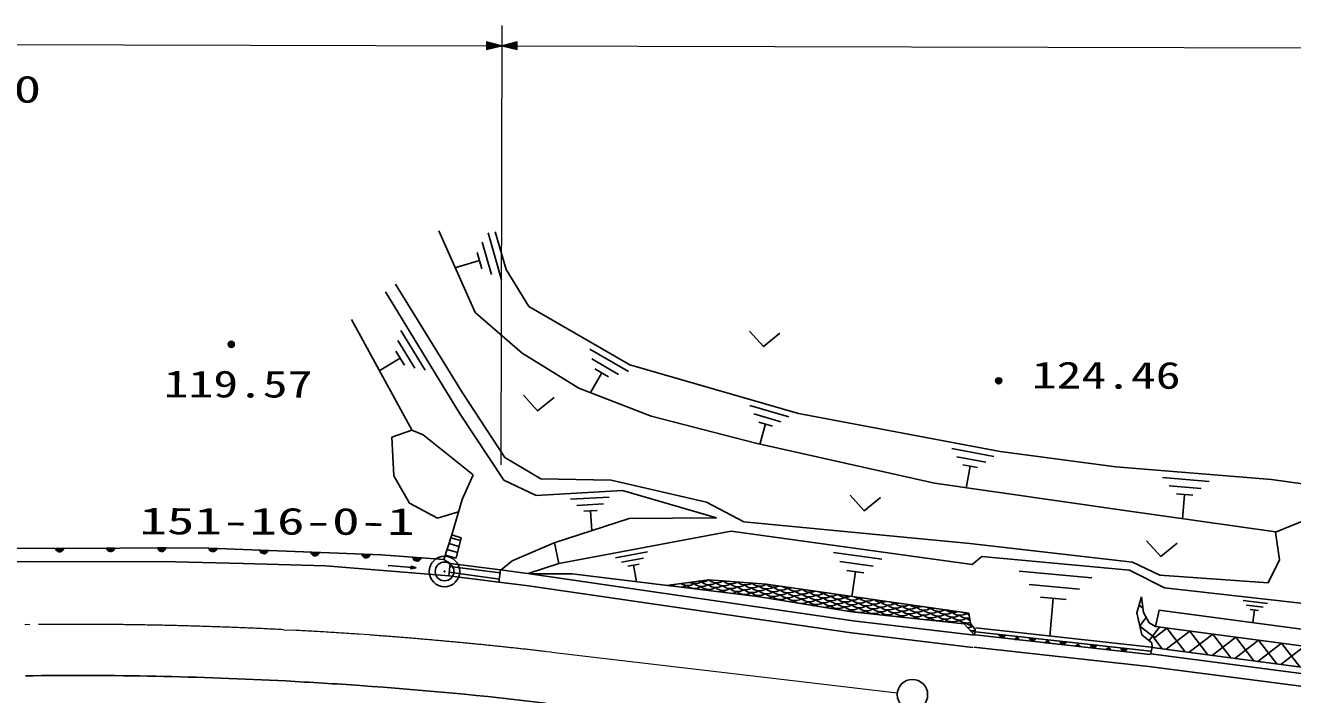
# Model space of a CAD drawing. Units: millimetres, scale not verified. Extents: x 40000 to 680000, y 20000 to 380000.
# Drawn here: x 424899 to 486912, y 309028 to 341786 of the extents above; entities that cross this region are included whole.
import ezdxf
from ezdxf.enums import TextEntityAlignment as Align

# ---------------------------------------------------------------- set-up
doc = ezdxf.new("R2010")
doc.units = ezdxf.units.MM
doc.header["$LTSCALE"] = 1000
doc.linetypes.add('CHAIN', pattern=[18.5, 12, -1.5, 3.5, -1.5])
for name, color, linetype, lineweight in [('M-BGD', 7, 'Continuous', 25), ('M-BMK', 2, 'CHAIN', 13), ('M-STR-HTXT', 7, 'Continuous', 13)]:
    doc.layers.add(name, color=color, linetype=linetype, lineweight=lineweight)
doc.layers.add('M-BMK-SRVR', color=3, linetype='Continuous')
doc.styles.add('ＭＳ ゴシック', font='')
doc.styles.get('ＭＳ ゴシック').set_extended_font_data('MS Gothic')

# ---------------------------------------------------------------- blocks, each defined once
blk = doc.blocks.new('BUHIN371')
at = {"color": 7, "linetype": 'Continuous', "lineweight": 25}
for p, q in [((-125, 11), (-84, -94)), ((-54, -119), (-120, 50)), ((-110, 74), (-30, -129)), ((-7, -136), (-97, 94)), ((-84, 112), (14, -139)), ((35, -139), (-70, 126))]:
    blk.add_line(p, q, dxfattribs=at)
blk.add_lwpolyline([(55, -140), (18, -141), (-15, -136), (-57, -121), (-85, -96), (-109, -68), (-126, -24), (-128, 12), (-124, 50), (-103, 89), (-83, 117), (-55, 140)], close=True, dxfattribs=at)
blk = doc.blocks.new('BUHIN381')
at = {"color": 7, "linetype": 'Continuous', "lineweight": 25}
for p, q in [((-23, 93), (46, -84)), ((56, -75), (-10, 93)), ((5, 90), (65, -63)), ((73, -50), (20, 86)), ((36, 79), (80, -33)), ((83, -7), (56, 62))]:
    blk.add_line(p, q, dxfattribs=at)
blk.add_lwpolyline([(-37, 93), (-12, 94), (10, 90), (38, 80), (57, 64), (73, 45), (84, 16), (85, -8), (82, -33), (69, -59), (55, -78), (37, -93)], close=True, dxfattribs=at)
blk = doc.blocks.new('BUHIN411')
at = {"color": 7, "linetype": 'Continuous', "lineweight": 25}
for p, q in [((-54, -165), (-167, 48)), ((-157, 82), (-20, -175)), ((11, -181), (-143, 110)), ((-129, 136), (40, -182)), ((67, -180), (-111, 156)), ((-167, -5), (-97, -137))]:
    blk.add_line(p, q, dxfattribs=at)
blk.add_lwpolyline([(94, -177), (46, -184), (0, -182), (-57, -168), (-99, -141), (-134, -106), (-163, -51), (-172, -3), (-171, 47), (-151, 102), (-127, 142), (-94, 177)], close=True, dxfattribs=at)
blk = doc.blocks.new('BUHIN431')
at = {"color": 7, "linetype": 'Continuous', "lineweight": 25}
for p, q in [((-167, 2), (-103, -132)), ((-61, -163), (-165, 55)), ((-153, 89), (-28, -174)), ((3, -181), (-138, 116)), ((-123, 141), (32, -184)), ((59, -182), (-104, 161))]:
    blk.add_line(p, q, dxfattribs=at)
blk.add_lwpolyline([(86, -181), (38, -186), (-7, -182), (-64, -166), (-105, -136), (-138, -100), (-165, -44), (-172, 5), (-169, 55), (-146, 109), (-121, 147), (-86, 181)], close=True, dxfattribs=at)
blk = doc.blocks.new('BUHIN841')
at = {"color": 7, "linetype": 'Continuous', "lineweight": 25}
blk.add_lwpolyline([(26, 830), (-323, -141), (627, -544)], dxfattribs=at)
blk = doc.blocks.new('BUHIN1971')
at = {"color": 7, "linetype": 'Continuous', "lineweight": 25}
for centre, radius in [((0, 0), 150), ((0, 0), 131), ((0, 0), 112), ((0, 0), 93.8), ((0, 0), 75), ((0, 0), 56.2), ((-1, 0), 37.5), ((0, 0), 18.8)]:
    blk.add_circle(centre, radius, dxfattribs=at)
blk = doc.blocks.new('BUHIN2141')
at = {"color": 7, "linetype": 'Continuous', "lineweight": 13}
for points in [[(0, 0), (-182, 751), (-514, 577)], [(-71, 136), (-442, 562), (-210, 684)], [(-106, 203), (-405, 550), (-222, 646)], [(-142, 271), (-367, 538), (-234, 608)], [(-177, 337), (-329, 526), (-246, 570)]]:
    blk.add_lwpolyline(points, close=True, dxfattribs=at)
for points in [[(-36, 68), (-480, 574), (-198, 722), (-37, 70)], [(-274, 523), (-212, 405), (-291, 515), (-257, 532), (-212, 405)]]:
    blk.add_lwpolyline(points, dxfattribs=at)
blk = doc.blocks.new('BUHIN2131')
at = {"color": 7, "linetype": 'Continuous', "lineweight": 13}
for points in [[(0, 0), (182, -751), (514, -577)], [(71, -136), (442, -562), (210, -684)], [(106, -203), (405, -550), (222, -646)], [(142, -271), (367, -538), (234, -608)], [(177, -337), (329, -526), (246, -570)]]:
    blk.add_lwpolyline(points, close=True, dxfattribs=at)
for points in [[(36, -68), (480, -574), (198, -722), (37, -70)], [(274, -523), (212, -405), (291, -515), (257, -532), (212, -405)]]:
    blk.add_lwpolyline(points, dxfattribs=at)
blk = doc.blocks.new('BUHIN2111')
at = {"color": 3, "linetype": 'Continuous', "lineweight": 25}
blk.add_circle((0, 0), 746, dxfattribs=at)
blk = doc.blocks.new('BUHIN2121')
at = {"color": 3, "linetype": 'Continuous', "lineweight": 25}
for radius in [746, 458, 22.5]:
    blk.add_circle((0, 0), radius, dxfattribs=at)

msp = doc.modelspace()

# ---------------------------------------------------------------- linework, layer by layer
at = {"layer": 'M-BGD'}
for p, q in [((445135, 331734), (446904, 327736)), ((447709, 329584), (447253, 331170)), ((447538, 331633), (448198, 329338)), ((448427, 329832), (447894, 331688)), ((447002, 330673), (447234, 329866)), ((447118, 330270), (445919, 329925)), ((449536, 328025), (448427, 329832)), ((442522, 328740), (446145, 322803)), ((446293, 323804), (443011, 329111)), ((446904, 327736), (449206, 325749)), ((454471, 325175), (449536, 328025)), ((443822, 321963), (440863, 327394)), ((443276, 326859), (444468, 324906)), ((443954, 325009), (443130, 326359)), ((443025, 325837), (443444, 325150)), ((449206, 325749), (451978, 324031)), ((452515, 325944), (454410, 324850)), ((443234, 325493), (442213, 324870)), ((453931, 324701), (452621, 325457)), ((452771, 324970), (453438, 324585)), ((462738, 322782), (454471, 325175)), ((453105, 324778), (452533, 323787)), ((448356, 320642), (446293, 323804)), ((451978, 324031), (455521, 322663)), ((460347, 323176), (462259, 322622)), ((446145, 322803), (448319, 319519)), ((455521, 322663), (460644, 321342)), ((461868, 322387), (460547, 322769)), ((472603, 320936), (462738, 322782)), ((443815, 321971), (442839, 321623)), ((444372, 321743), (443815, 321971)), ((460786, 322372), (461459, 322177)), ((461122, 322275), (460833, 321276)), ((442839, 321623), (442927, 319731)), ((446820, 319793), (444372, 321743)), ((460644, 321342), (469393, 319374)), ((450126, 319592), (448356, 320642)), ((470233, 321069), (472287, 320685)), ((471902, 320399), (470483, 320664)), ((478264, 320186), (472603, 320936)), ((470773, 320274), (471496, 320138)), ((471135, 320206), (470934, 319133)), ((485880, 319558), (478264, 320186)), ((442927, 319731), (443695, 318396)), ((446266, 318572), (446820, 319793)), ((448319, 319519), (449898, 318779)), ((453568, 319528), (450126, 319592)), ((458223, 318447), (453568, 319528)), ((469393, 319374), (478708, 318035)), ((480546, 319656), (482827, 319468)), ((488991, 319129), (485880, 319558)), ((492357, 319536), (486065, 316987)), ((449898, 318779), (454124, 319019)), ((454124, 319019), (458721, 317685)), ((482440, 319113), (480864, 319243)), ((481224, 318850), (482027, 318784)), ((481625, 318817), (481527, 317625)), ((443695, 318396), (445073, 317665)), ((445765, 316844), (446266, 318572)), ((451577, 318592), (453464, 318700)), ((453188, 318365), (451884, 318291)), ((460055, 317487), (458223, 318447)), ((445073, 317665), (446094, 317977)), ((454453, 317651), (450774, 316462)), ((452223, 318011), (452887, 318048)), ((452555, 318029), (452611, 317043)), ((458721, 317685), (454453, 317651)), ((478708, 318035), (486069, 317004)), ((459444, 317031), (451004, 315450)), ((471235, 315401), (459444, 317031)), ((471113, 316434), (460055, 317487)), ((486065, 316987), (486267, 315629)), ((445764, 316844), (445382, 315638)), ((446117, 316285), (445631, 316424)), ((446188, 316577), (445722, 316711)), ((446219, 316706), (445765, 316844)), ((445977, 315707), (446219, 316706)), ((450774, 316462), (448724, 315585)), ((450795, 316458), (451004, 315450)), ((479079, 315514), (471113, 316434)), ((429527, 316198), (422753, 316179)), ((433456, 316222), (429527, 316198)), ((431766, 316187), (431386, 316184)), ((431396, 316160), (431756, 316162)), ((431741, 316137), (431412, 316135)), ((431430, 316110), (431721, 316112)), ((431697, 316086), (431455, 316085)), ((431502, 316060), (431651, 316061)), ((442305, 315867), (433456, 316222)), ((445382, 315638), (442305, 315867)), ((444251, 315697), (443872, 315726)), ((443880, 315700), (444239, 315673)), ((444222, 315649), (443894, 315674)), ((443910, 315648), (444201, 315626)), ((445976, 315701), (445450, 315852)), ((446047, 315993), (445541, 316138)), ((453780, 315728), (455345, 316021)), ((455151, 315712), (454069, 315509)), ((464439, 315986), (466805, 315659)), ((471700, 315790), (471235, 315401)), ((478924, 315115), (471700, 315790)), ((419560, 315604), (425599, 315523)), ((425599, 315523), (431578, 315540)), ((431578, 315540), (435557, 315446)), ((435557, 315446), (439593, 315332)), ((439593, 315332), (445616, 314851)), ((444017, 315228), (442654, 315349)), ((444175, 315603), (443933, 315621)), ((443978, 315592), (444127, 315581)), ((445691, 315446), (445382, 315638)), ((445616, 314851), (445672, 315298)), ((445638, 315027), (448095, 314689)), ((445672, 315298), (445691, 315446)), ((445672, 315298), (448134, 314987)), ((445691, 315446), (448153, 315136)), ((448076, 314541), (448153, 315136)), ((448153, 315136), (449593, 314949)), ((448724, 315585), (448179, 315132)), ((451004, 315450), (449498, 314961)), ((454383, 315312), (454934, 315415)), ((454658, 315363), (454812, 314545)), ((466381, 315312), (464747, 315538)), ((465099, 315107), (465931, 314992)), ((465515, 315050), (465344, 313814)), ((473525, 315076), (477091, 314743)), ((480636, 314254), (478924, 315115)), ((480407, 314878), (479079, 315514)), ((486267, 315629), (485707, 314499)), ((445616, 314851), (448076, 314541)), ((448076, 314541), (449512, 314355)), ((449593, 314949), (465404, 312646)), ((449593, 314949), (451652, 314942)), ((451652, 314942), (460725, 313831)), ((458338, 314645), (456270, 314376)), ((461155, 314436), (458338, 314645)), ((471059, 313015), (461155, 314436)), ((476479, 314194), (474015, 314424)), ((485707, 314499), (480407, 314878)), ((449512, 314355), (465326, 312051)), ((460725, 313831), (465340, 313074)), ((474572, 313803), (475826, 313686)), ((479295, 313028), (479513, 313820)), ((479513, 313820), (479616, 313056)), ((493904, 312765), (480636, 314254)), ((475199, 313744), (475025, 311880)), ((479588, 313259), (479399, 313404)), ((484489, 313630), (485676, 313497)), ((485469, 313318), (484649, 313410)), ((484831, 313199), (485248, 313152)), ((485039, 313176), (484970, 312556)), ((465340, 313074), (470840, 312498)), ((465404, 312646), (471339, 311939)), ((471156, 312516), (471059, 313015)), ((479539, 311953), (479295, 313028)), ((479748, 312809), (479437, 312402)), ((479616, 313056), (479893, 312540)), ((480384, 313163), (480198, 312357)), ((480384, 313163), (493172, 311457)), ((465326, 312051), (471268, 311343)), ((470840, 312498), (471349, 311933)), ((471375, 312223), (471156, 312516)), ((471349, 311933), (471354, 312068)), ((471354, 312068), (471375, 312223)), ((471376, 311952), (479943, 311001)), ((471393, 312101), (479960, 311150)), ((471415, 312300), (479982, 311349)), ((480155, 311820), (479446, 312361)), ((480028, 311565), (479539, 311953)), ((480390, 312332), (479889, 311675)), ((479893, 312540), (480198, 312357)), ((480759, 312283), (480108, 311784)), ((480198, 312357), (493096, 310660)), ((481881, 312136), (480725, 311249)), ((480759, 312283), (481646, 311127)), ((483003, 311988), (481846, 311101)), ((481881, 312136), (482769, 310979)), ((483003, 311988), (483891, 310831)), ((471310, 311356), (479877, 310405)), ((479953, 311016), (480038, 311340)), ((480035, 311348), (480028, 311565)), ((480038, 311340), (492925, 309638)), ((480113, 311812), (480524, 311275)), ((484124, 311841), (482968, 310953)), ((485246, 311693), (484089, 310805)), ((484124, 311841), (485013, 310683)), ((486368, 311545), (485210, 310657)), ((485246, 311693), (486135, 310535)), ((487489, 311398), (486331, 310509)), ((486368, 311545), (487257, 310386)), ((479971, 311024), (491897, 309462)), ((479877, 310405), (491909, 308855))]:
    msp.add_line(p, q, dxfattribs=at)
for points in [[(431775, 316212), (431760, 316166), (431737, 316127), (431698, 316082), (431654, 316058), (431607, 316043), (431545, 316042), (431498, 316057), (431454, 316081), (431415, 316125), (431391, 316164), (431375, 316209)], [(444263, 315722), (444243, 315677), (444218, 315640), (444175, 315599), (444130, 315578), (444082, 315567), (444020, 315571), (443974, 315590), (443932, 315617), (443896, 315664), (443875, 315704), (443864, 315751)], [(444017, 315228), (443774, 315312), (443763, 315188)], [(443966, 315233), (443780, 315205), (443788, 315292)], [(443942, 315235), (443790, 315214), (443796, 315282)], [(443916, 315237), (443800, 315222), (443805, 315272)], [(443891, 315239), (443811, 315231), (443813, 315262)]]:
    msp.add_lwpolyline(points, close=True, dxfattribs=at)
for points in [[(443992, 315230), (443770, 315197), (443779, 315303), (443991, 315230)], [(443821, 315246), (443866, 315242), (443821, 315239), (443822, 315252), (443866, 315242)]]:
    msp.add_lwpolyline(points, dxfattribs=at)
for centre, radius, start, end in [((456234, 314924), 591, 287.09096, 299.32974), ((456938, 314872), 591, 230.74098, 248.9427), ((457299, 314963), 591, 236.82977, 302.4354), ((457660, 315053), 591, 243.79552, 302.4354), ((458003, 314910), 591, 229.06319, 302.4354), ((458021, 315144), 591, 252.37761, 302.4354), ((458364, 315001), 591, 229.06319, 302.4354), ((458707, 314858), 591, 229.06319, 302.4354), ((458725, 315092), 591, 229.06319, 302.4354), ((459068, 314949), 591, 229.06319, 302.4354), ((459429, 315039), 591, 229.06319, 302.4354), ((459773, 314896), 591, 229.06319, 302.4354), ((460133, 314987), 591, 229.06319, 302.4354), ((460838, 314935), 591, 229.06319, 302.4354), ((461542, 314882), 591, 229.06319, 294.6124), ((456938, 314872), 591, 277.09065, 302.4354), ((457642, 314820), 591, 229.06319, 302.4354), ((458347, 314768), 591, 229.06319, 302.4354), ((457986, 314677), 591, 293.97116, 302.4354), ((458690, 314625), 591, 229.06319, 239.15735), ((459051, 314715), 591, 229.06319, 302.4354), ((458690, 314625), 591, 286.87601, 302.4354), ((459395, 314572), 591, 229.06319, 249.30637), ((459412, 314806), 591, 229.06319, 302.4354), ((459755, 314663), 591, 229.06319, 302.4354), ((459395, 314572), 591, 276.72699, 302.4354), ((460099, 314520), 591, 229.06319, 302.4354), ((460116, 314753), 591, 229.06319, 302.4354), ((460460, 314610), 591, 229.06319, 302.4354), ((460477, 314844), 591, 229.06319, 302.4354), ((460803, 314468), 591, 229.06319, 302.4354), ((460820, 314701), 591, 229.06319, 302.4354), ((460442, 314377), 591, 293.80098, 302.4354), ((461147, 314325), 591, 229.06319, 240.72917), ((461164, 314558), 591, 229.06319, 302.4354), ((461181, 314792), 591, 229.06319, 302.4354), ((461507, 314415), 591, 229.06319, 302.4354), ((461525, 314649), 591, 229.06319, 302.4354), ((461147, 314325), 591, 280.64421, 302.4354), ((461851, 314272), 591, 229.06319, 302.4354), ((461868, 314506), 591, 229.06319, 302.4354), ((461886, 314739), 591, 229.06319, 302.4354), ((462212, 314363), 591, 229.06319, 302.4354), ((462229, 314596), 591, 229.06319, 302.4354), ((462246, 314830), 591, 239.10466, 284.57094), ((462573, 314453), 591, 229.06319, 302.4354), ((462590, 314687), 591, 229.06319, 301.89069), ((462916, 314310), 591, 229.06319, 302.4354), ((462933, 314544), 591, 229.06319, 302.4354), ((463277, 314401), 591, 229.06319, 302.4354), ((463294, 314635), 591, 229.72022, 293.95538), ((463620, 314258), 591, 229.06319, 302.4354), ((463638, 314492), 591, 229.06319, 302.4354), ((463981, 314349), 591, 229.06319, 302.4354), ((463998, 314582), 591, 240.03488, 283.64072), ((464342, 314439), 591, 229.06319, 301.33975), ((464685, 314296), 591, 229.06319, 302.4354), ((465046, 314387), 591, 230.38947, 293.28612), ((465390, 314244), 591, 229.06319, 302.4354), ((465751, 314335), 591, 241.00449, 282.6711), ((462194, 314129), 591, 229.06319, 234.94992), ((462555, 314220), 591, 229.06319, 302.4354), ((462194, 314129), 591, 286.42346, 302.4354), ((462899, 314077), 591, 229.06319, 302.4354), ((463260, 314167), 591, 229.06319, 302.4354), ((463603, 314025), 591, 229.06319, 302.4354), ((463242, 313934), 591, 291.18421, 302.4354), ((463946, 313882), 591, 229.06319, 245.94678), ((463964, 314115), 591, 229.06319, 302.4354), ((464307, 313972), 591, 229.06319, 302.4354), ((464325, 314206), 591, 229.06319, 302.4354), ((463946, 313882), 591, 275.42661, 302.4354), ((464651, 313829), 591, 229.06319, 302.4354), ((464668, 314063), 591, 229.06319, 302.4354), ((464290, 313739), 591, 295.35047, 302.4354), ((464994, 313686), 591, 229.06319, 238.80315), ((465012, 313920), 591, 229.06319, 302.4354), ((465029, 314153), 591, 229.06319, 302.4354), ((465355, 313777), 591, 229.06319, 302.4354), ((465372, 314011), 591, 229.06319, 302.4354), ((464994, 313686), 591, 282.57022, 302.4354), ((465698, 313634), 591, 229.06319, 302.4354), ((465716, 313868), 591, 229.06319, 302.4354), ((465733, 314101), 591, 229.06319, 302.4354), ((466059, 313725), 591, 229.06319, 302.4354), ((466077, 313958), 591, 229.06319, 302.4354), ((466094, 314192), 591, 229.06319, 300.7823), ((466420, 313815), 591, 229.06319, 302.4354), ((466438, 314049), 591, 229.06319, 302.4354), ((466764, 313672), 591, 229.06319, 302.4354), ((466781, 313906), 591, 229.06319, 302.4354), ((466798, 314139), 591, 231.07175, 292.60384), ((467125, 313763), 591, 229.06319, 302.4354), ((467142, 313996), 591, 229.06319, 302.4354), ((467468, 313620), 591, 229.06319, 302.4354), ((467485, 313853), 591, 229.06319, 302.4354), ((467503, 314087), 591, 242.01929, 281.65631), ((467829, 313711), 591, 229.06319, 302.4354), ((467846, 313944), 591, 229.06319, 300.21806), ((468190, 313801), 591, 229.06319, 302.4354), ((468533, 313658), 591, 229.06319, 302.4354), ((468550, 313892), 591, 231.76798, 291.90762), ((468894, 313749), 591, 229.06319, 302.4354), ((469255, 313839), 591, 243.08661, 280.58898), ((469598, 313696), 591, 229.06319, 299.64673), ((470303, 313644), 591, 232.47911, 291.19647), ((466403, 313582), 591, 229.06319, 302.4354), ((467107, 313529), 591, 229.06319, 302.4354), ((466746, 313439), 591, 294.51007, 302.4354), ((467451, 313386), 591, 229.06319, 237.88539), ((467811, 313477), 591, 229.06319, 302.4354), ((467451, 313386), 591, 290.16069, 302.4354), ((468155, 313334), 591, 229.06319, 243.0474), ((468172, 313568), 591, 229.06319, 302.4354), ((468516, 313425), 591, 229.06319, 302.4354), ((468155, 313334), 591, 284.99869, 302.4354), ((468859, 313282), 591, 229.06319, 249.88896), ((468877, 313515), 591, 229.06319, 302.4354), ((469220, 313372), 591, 229.06319, 302.4354), ((469238, 313606), 591, 229.06319, 302.4354), ((468859, 313282), 591, 278.15711, 302.4354), ((469563, 313229), 591, 229.06319, 302.4354), ((469581, 313463), 591, 229.06319, 302.4354), ((469924, 313320), 591, 229.06319, 302.4354), ((469942, 313553), 591, 229.06319, 302.4354), ((470268, 313177), 591, 229.06319, 302.4354), ((470285, 313411), 591, 229.06319, 302.4354), ((470629, 313268), 591, 229.06319, 302.4354), ((470646, 313501), 591, 229.06319, 302.4354), ((470972, 313125), 591, 229.06319, 287.24652), ((470990, 313358), 591, 229.06319, 281.2636), ((471007, 313592), 591, 244.21602, 275.28356), ((471333, 313215), 591, 229.06319, 249.68866), ((471350, 313449), 591, 229.06319, 242.39896), ((470611, 313034), 591, 293.38831, 302.4354), ((471316, 312982), 591, 229.06319, 263.27036), ((470955, 312891), 591, 275.76419, 300.59299), ((471298, 312748), 591, 252.41823, 276.68256), ((470937, 312658), 591, 294.13249, 302.4354), ((471642, 312605), 591, 229.06319, 241.28412), ((427319, 112468), 197500, 87.00162, 90.70206), ((427319, 112468), 197500, 85.94336, 87.00162), ((427319, 112468), 197500, 83.30118, 85.94336)]:
    msp.add_arc(centre, radius, start, end, dxfattribs=at)
at = {"layer": 'M-BMK'}
for p, q in [((425119, 312456), (424869, 312453)), ((437531, 312207), (438031, 312181)), ((441717, 311949), (441218, 311984)), ((450649, 311103), (450401, 311132)), ((450649, 311103), (461353, 309845)), ((450649, 311103), (461353, 309845)), ((461353, 309845), (467560, 309116)), ((461353, 309845), (467560, 309116))]:
    msp.add_line(p, q, dxfattribs=at)
for start, end in [(87.07324, 90.63043), (87.07324, 90.63043), (86.01499, 86.92999), (86.01499, 86.92999), (83.37277, 85.87174), (83.37277, 85.87174)]:
    msp.add_arc((427319, 112468), 200000, start, end, dxfattribs=at)
at = {"layer": 'M-STR-HTXT'}
for p, q in [((448221, 341786), (448166, 320273)), ((394557, 340922), (448218, 340786)), ((448218, 340786), (553301, 340519))]:
    msp.add_line(p, q, dxfattribs=at)

# ---------------------------------------------------------------- block references
at = {"layer": 'M-BGD', "rotation": 62.2118}
for name, p in [('BUHIN841', (461049, 326413)), ('BUHIN1971', (434973, 326177)), ('BUHIN1971', (472526, 324388)), ('BUHIN841', (449994, 323277)), ('BUHIN841', (465978, 318378)), ('BUHIN841', (480482, 316146)), ('BUHIN411', (426575, 316190)), ('BUHIN411', (429075, 316197)), ('BUHIN431', (434075, 316197)), ('BUHIN431', (436573, 316097)), ('BUHIN431', (439071, 315997)), ('BUHIN431', (441569, 315897)), ('BUHIN371', (472695, 311956)), ('BUHIN381', (473423, 311725)), ('BUHIN371', (474185, 311791)), ('BUHIN381', (474914, 311559)), ('BUHIN371', (475676, 311626)), ('BUHIN381', (476405, 311394)), ('BUHIN371', (477167, 311460)), ('BUHIN381', (477896, 311228)), ('BUHIN371', (478658, 311295))]:
    msp.add_blockref(name, p, dxfattribs=at)
at = {"layer": 'M-BMK-SRVR', "rotation": 62.2118}
for name, p in [('BUHIN2121', (445410, 315058)), ('BUHIN2111', (468305, 309029))]:
    msp.add_blockref(name, p, dxfattribs=at)
at = {"layer": 'M-STR-HTXT', "rotation": 62.2118}
for name in ['BUHIN2141', 'BUHIN2131']:
    msp.add_blockref(name, (448218, 340786), dxfattribs=at)

# ---------------------------------------------------------------- texts
at = {"layer": 'M-BGD', "style": 'ＭＳ ゴシック', "width": 1.35}
for s, p in [('124.46', (474149, 323620)), ('119.57', (431669, 323187))]:
    msp.add_text(s, height=1320, rotation=359.855, dxfattribs=at).set_placement(p, align=Align.BOTTOM_LEFT)
at = {"layer": 'M-BMK-SRVR', "style": 'ＭＳ ゴシック', "width": 1.5}
msp.add_text('151-16-0-1', height=1320, rotation=359.855, dxfattribs=at).set_placement((430478, 316482), align=Align.BOTTOM_LEFT)
at = {"layer": 'M-STR-HTXT', "style": 'ＭＳ ゴシック', "width": 1.5}
msp.add_text('L=53.0', height=1320, rotation=359.855, dxfattribs=at).set_placement((417588, 337624), align=Align.BOTTOM_LEFT)

doc.saveas('drawing.dxf')
